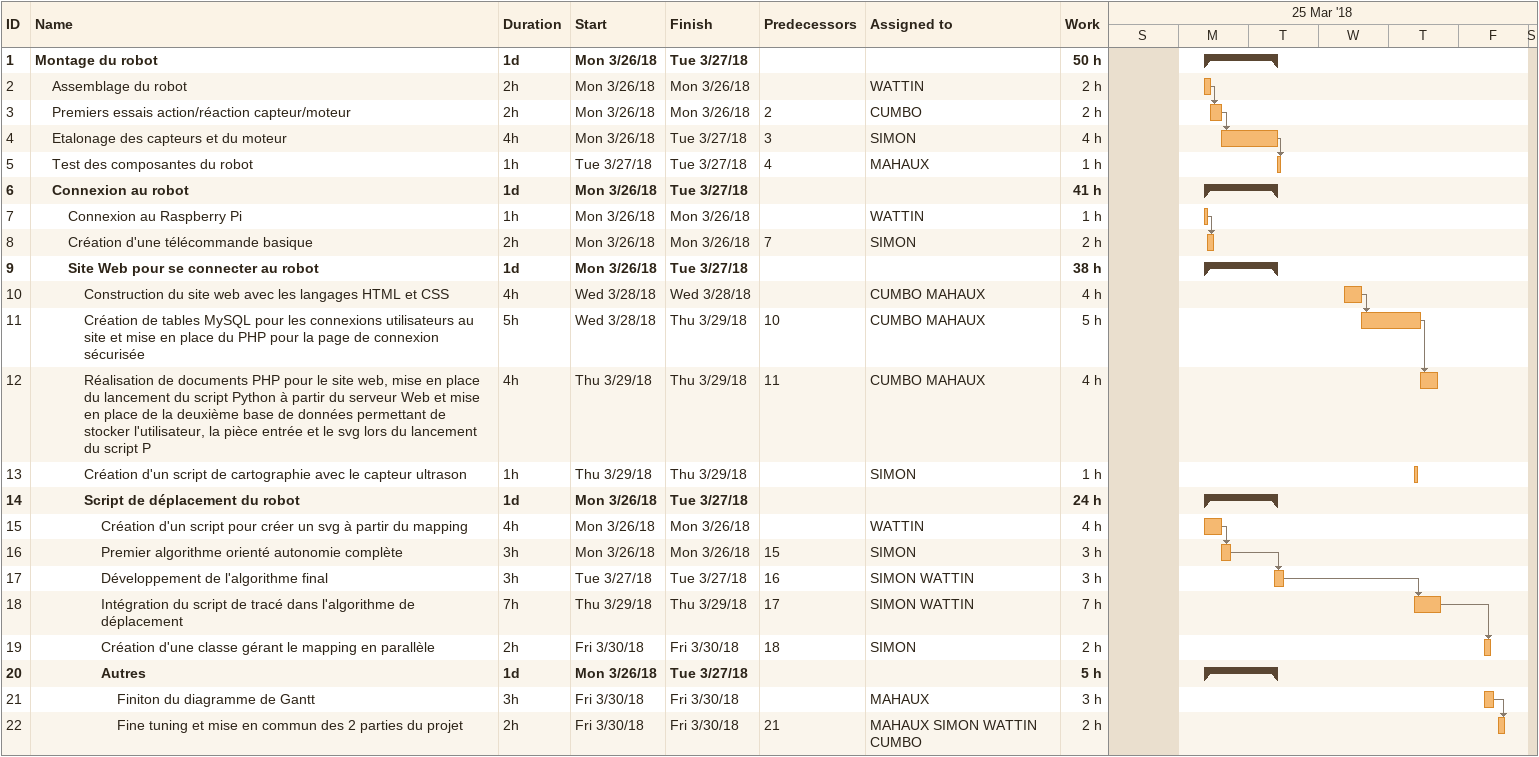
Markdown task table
| ID | Level | Task | Duration | Start | Finish | Predecessors | Resources | Work (h) |
|---|---|---|---|---|---|---|---|---|
| 1 | 1 | **Montage du robot** | 1d | 2018-03-26 | 2018-03-27 |  |  | 50 |
| 2 | 2 | Assemblage du robot | 2h | 2018-03-26 | 2018-03-26 |  | WATTIN | 2 |
| 3 | 2 | Premiers essais action/réaction capteur/moteur | 2h | 2018-03-26 | 2018-03-26 | 2 | CUMBO | 2 |
| 4 | 2 | Etalonage des capteurs et du moteur | 4h | 2018-03-26 | 2018-03-27 | 3 | SIMON | 4 |
| 5 | 2 | Test des composantes du robot | 1h | 2018-03-27 | 2018-03-27 | 4 | MAHAUX | 1 |
| 6 | 2 | **Connexion au robot** | 1d | 2018-03-26 | 2018-03-27 |  |  | 41 |
| 7 | 3 | Connexion au Raspberry Pi | 1h | 2018-03-26 | 2018-03-26 |  | WATTIN | 1 |
| 8 | 3 | Création d'une télécommande basique | 2h | 2018-03-26 | 2018-03-26 | 7 | SIMON | 2 |
| 9 | 3 | **Site Web pour se connecter au robot** | 1d | 2018-03-26 | 2018-03-27 |  |  | 38 |
| 10 | 4 | Construction du site web avec les langages HTML et CSS | 4h | 2018-03-28 | 2018-03-28 |  | CUMBO MAHAUX | 4 |
| 11 | 4 | Création de tables MySQL pour les connexions utilisateurs au site et mise en place du PHP pour la page de connexion sécurisée | 5h | 2018-03-28 | 2018-03-29 | 10 | CUMBO MAHAUX | 5 |
| 12 | 4 | Réalisation de documents PHP pour le site web, mise en place du lancement du script Python à partir du serveur Web et mise en place de la deuxième base de données permettant de stocker l'utilisateur, la pièce entrée et le svg lors du lancement du script P | 4h | 2018-03-29 | 2018-03-29 | 11 | CUMBO MAHAUX | 4 |
| 13 | 4 | Création d'un script de cartographie avec le capteur ultrason | 1h | 2018-03-29 | 2018-03-29 |  | SIMON | 1 |
| 14 | 4 | **Script de déplacement du robot** | 1d | 2018-03-26 | 2018-03-27 |  |  | 24 |
| 15 | 5 | Création d'un script pour créer un svg à partir du mapping | 4h | 2018-03-26 | 2018-03-26 |  | WATTIN | 4 |
| 16 | 5 | Premier algorithme orienté autonomie complète | 3h | 2018-03-26 | 2018-03-26 | 15 | SIMON | 3 |
| 17 | 5 | Développement de l'algorithme final | 3h | 2018-03-27 | 2018-03-27 | 16 | SIMON WATTIN | 3 |
| 18 | 5 | Intégration du script de tracé dans l'algorithme de déplacement | 7h | 2018-03-29 | 2018-03-29 | 17 | SIMON WATTIN | 7 |
| 19 | 5 | Création d'une classe gérant le mapping en parallèle | 2h | 2018-03-30 | 2018-03-30 | 18 | SIMON | 2 |
| 20 | 5 | **Autres** | 1d | 2018-03-26 | 2018-03-27 |  |  | 5 |
| 21 | 6 | Finiton du diagramme de Gantt | 3h | 2018-03-30 | 2018-03-30 |  | MAHAUX | 3 |
| 22 | 6 | Fine tuning et mise en commun des 2 parties du projet | 2h | 2018-03-30 | 2018-03-30 | 21 | MAHAUX SIMON WATTIN CUMBO | 2 |
